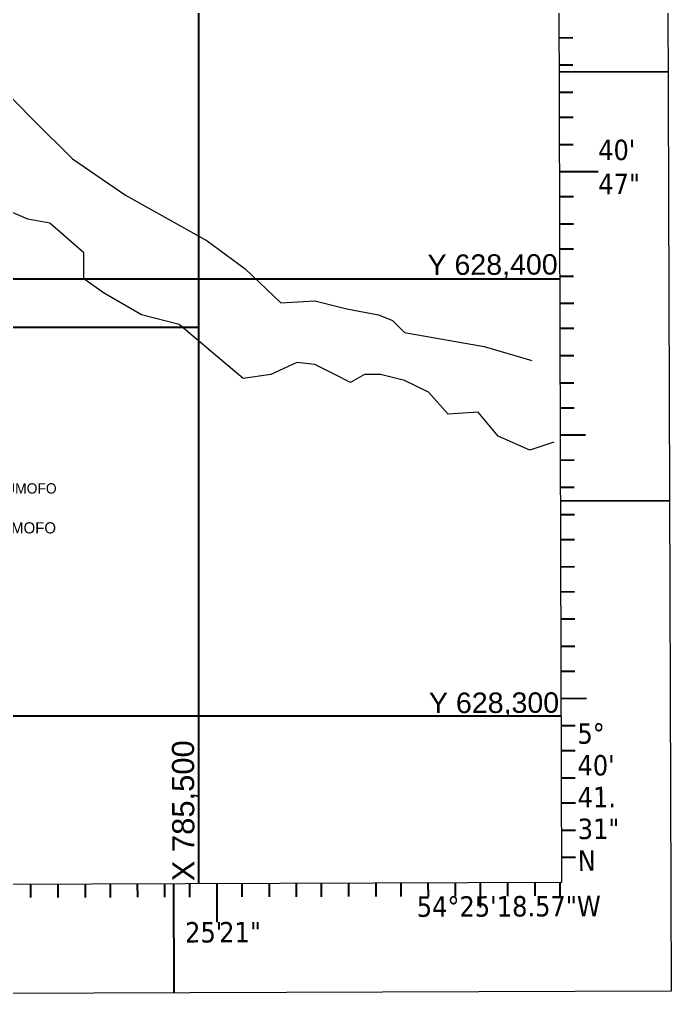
# Model space of a CAD drawing. Header units: millimetres. Extents: x 784883 to 785608, y 628235 to 628806.
# Drawn here: x 785459 to 785608, y 628234.7 to 628459.3 of the extents above; entities that cross this region are included whole.
import ezdxf

# ---------------------------------------------------------------- set-up
doc = ezdxf.new("R2010")
doc.units = ezdxf.units.MM
for name, color, linetype in [('Borders', 7, 'Continuous'), ('HEADER', 7, 'Continuous'), ('Lat_Lon_Grid', 7, 'Continuous'), ('Projection_Grid', 7, 'Continuous'), ('Topo_Ricanau_2023_dg2', 7, 'Continuous')]:
    doc.layers.add(name, color=color, linetype=linetype)

msp = doc.modelspace()

# ---------------------------------------------------------------- linework, layer by layer
at = {"layer": 'Borders', "color": 18, "linetype": 'Continuous', "lineweight": 20, "true_color": 0x000000}
for p, q in [((785608.04, 628237.12), (785606.16, 628806.29)), ((785583.03, 628261.96), (785581.31, 628781.28)), ((784909.99, 628259.73), (785583.03, 628261.96)), ((784885.15, 628234.72), (785608.04, 628237.12))]:
    msp.add_line(p, q, dxfattribs=at)
at = {"layer": 'HEADER'}
msp.add_lwpolyline([(785400, 628300), (785500, 628300), (785500, 628388.87), (785400, 628388.87)], close=True, dxfattribs=at)
at = {"layer": 'Lat_Lon_Grid', "color": 18, "linetype": 'Continuous', "true_color": 0x000000}
for p, q in [((785582.39, 628455.15), (785585.51, 628455.16)), ((785582.41, 628448.92), (785585.53, 628448.93)), ((785582.42, 628447.36), (785607.35, 628447.44)), ((785582.43, 628442.68), (785585.55, 628442.69)), ((785582.45, 628436.97), (785585.57, 628436.98)), ((785582.47, 628430.74), (785585.59, 628430.75)), ((785582.49, 628424.51), (785591.32, 628424.54)), ((785582.51, 628418.79), (785585.63, 628418.81)), ((785582.53, 628412.56), (785585.65, 628412.57)), ((785582.55, 628406.85), (785585.67, 628406.86)), ((785582.57, 628400.62), (785585.69, 628400.63)), ((785582.59, 628394.39), (785585.71, 628394.4)), ((785582.61, 628388.67), (785585.73, 628388.68)), ((785582.63, 628382.44), (785585.75, 628382.45)), ((785582.65, 628376.21), (785585.77, 628376.22)), ((785582.67, 628370.5), (785585.79, 628370.51)), ((785582.69, 628364.27), (785588.41, 628364.29)), ((785582.71, 628358.55), (785585.83, 628358.56)), ((785582.73, 628352.32), (785585.85, 628352.33)), ((785582.74, 628349.21), (785607.67, 628349.29)), ((785582.75, 628346.09), (785585.87, 628346.1)), ((785582.77, 628340.38), (785585.89, 628340.39)), ((785582.79, 628334.15), (785585.91, 628334.16)), ((785582.81, 628328.43), (785585.93, 628328.44)), ((785582.83, 628322.2), (785585.95, 628322.21)), ((785582.85, 628315.97), (785585.97, 628315.98)), ((785582.87, 628310.26), (785585.99, 628310.27)), ((785582.89, 628304.02), (785588.61, 628304.04)), ((785582.91, 628297.79), (785586.03, 628297.8)), ((785582.93, 628292.08), (785586.05, 628292.09)), ((785582.95, 628285.85), (785586.07, 628285.86)), ((785582.97, 628280.14), (785586.09, 628280.15)), ((785582.99, 628273.9), (785586.11, 628273.91)), ((785583.01, 628267.67), (785586.13, 628267.68)), ((785479.69, 628261.62), (785479.7, 628258.5)), ((785485.92, 628261.64), (785485.93, 628258.52)), ((785492.15, 628261.66), (785492.16, 628258.54)), ((785494.23, 628261.67), (785494.31, 628236.74)), ((785497.86, 628261.68), (785497.87, 628258.56)), ((785504.1, 628261.7), (785504.12, 628252.87)), ((785509.81, 628261.72), (785509.82, 628258.6)), ((785516.04, 628261.74), (785516.05, 628258.62)), ((785522.27, 628261.76), (785522.28, 628258.64)), ((785527.98, 628261.78), (785527.99, 628258.66)), ((785534.22, 628261.8), (785534.23, 628258.68)), ((785540.45, 628261.82), (785540.46, 628258.7)), ((785546.16, 628261.84), (785546.17, 628258.72)), ((785552.39, 628261.86), (785552.4, 628258.74)), ((785558.62, 628261.88), (785558.63, 628258.76)), ((785564.34, 628261.9), (785564.36, 628256.19)), ((785570.57, 628261.92), (785570.58, 628258.8)), ((785576.8, 628261.94), (785576.81, 628258.82)), ((785582.51, 628261.96), (785582.52, 628258.84)), ((785461.51, 628261.56), (785461.52, 628258.44)), ((785467.74, 628261.58), (785467.75, 628258.46)), ((785473.98, 628261.6), (785473.99, 628258.48))]:
    msp.add_line(p, q, dxfattribs=at)
at = {"layer": 'Projection_Grid', "color": 18, "linetype": 'Continuous', "true_color": 0x000000}
for p, q in [((785500, 628261.77), (785500, 628780.93)), ((784909.63, 628400), (785582.48, 628400)), ((784909.96, 628300), (785582.81, 628300))]:
    msp.add_line(p, q, dxfattribs=at)
at = {"layer": 'Topo_Ricanau_2023_dg2', "color": 18, "linetype": 'Continuous', "lineweight": 20, "true_color": 0x000000}
for p, q in [((785440.8, 628457.7), (785462.29, 628436.22)), ((785462.29, 628436.22), (785471.08, 628427.43)), ((785471.08, 628427.43), (785483.23, 628419.13)), ((785483.23, 628419.13), (785501.91, 628408.65)), ((785460.91, 628413.66), (785454.53, 628416.39)), ((785465.92, 628412.75), (785460.91, 628413.66)), ((785473.67, 628405.91), (785465.92, 628412.75)), ((785501.91, 628408.65), (785510.57, 628402.27)), ((785473.67, 628399.99), (785473.67, 628405.91)), ((785510.57, 628402.27), (785518.77, 628394.53)), ((785478.22, 628396.8), (785473.67, 628399.99)), ((785486.88, 628391.79), (785478.22, 628396.8)), ((785518.77, 628394.53), (785526.51, 628394.98)), ((785526.51, 628394.98), (785533.8, 628393.16)), ((785533.8, 628393.16), (785541.09, 628391.79)), ((785495.53, 628389.51), (785486.88, 628391.79)), ((785541.09, 628391.79), (785544.28, 628390.43)), ((785544.28, 628390.43), (785547.01, 628387.69)), ((785510.11, 628377.21), (785495.53, 628389.51)), ((785547.01, 628387.69), (785565.23, 628384.5)), ((785565.23, 628384.5), (785576.16, 628381.31)), ((785522.41, 628380.86), (785516.49, 628378.13)), ((785526.51, 628380.4), (785522.41, 628380.86)), ((785531.06, 628378.13), (785526.51, 628380.4)), ((785516.49, 628378.13), (785510.11, 628377.21)), ((785534.71, 628376.3), (785531.06, 628378.13)), ((785537.9, 628378.13), (785534.71, 628376.3)), ((785541.54, 628378.13), (785537.9, 628378.13)), ((785547.01, 628376.76), (785541.54, 628378.13)), ((785552.48, 628374.03), (785547.01, 628376.76)), ((785557.03, 628369.01), (785552.48, 628374.03)), ((785563.86, 628369.47), (785557.03, 628369.01)), ((785568.42, 628364), (785563.86, 628369.47)), ((785575.71, 628360.81), (785568.42, 628364)), ((785581.18, 628362.64), (785575.71, 628360.81))]:
    msp.add_line(p, q, dxfattribs=at)

# ---------------------------------------------------------------- texts
at = {"layer": 'HEADER'}
for s, height, p in [('AREA   : COTTICA RIVIER, RICANAUMOFO', 2.362, (785403.77, 628350.87)), ('PROJECT: OPMETING RICANAUMOFO', 2.56, (785404.57, 628341.75))]:
    msp.add_text(s, height=height, dxfattribs=at).set_placement(p)
at = {"layer": 'Lat_Lon_Grid', "color": 18, "true_color": 0x000000, "char_height": 4.6739, "attachment_point": 1, "rotation": 0.19}
for s, insert, width in [("{\\fTahoma|b0|i0|c1|p0;40'}", (785591.3, 628431.81), 243.0437), ('{\\fTahoma|b0|i0|c1|p0;47"}', (785591.32, 628424.02), 243.0437), ('{\\fTahoma|b0|i0|c1|p0;5°}', (785586.55, 628298.32), 233.6959), ("{\\fTahoma|b0|i0|c1|p0;40'}", (785586.57, 628291.05), 243.0437), ('{\\fTahoma|b0|i0|c1|p0;41.}', (785586.6, 628283.78), 243.0437), ('{\\fTahoma|b0|i0|c1|p0;31"}', (785586.62, 628276.51), 243.0437), ('{\\fTahoma|b0|i0|c1|p0;N}', (785586.64, 628269.24), 224.348), ('{\\fTahoma|b0|i0|c1|p0;54°25\'18.57"W}', (785549.81, 628258.73), 336.5221), ("{\\fTahoma|b0|i0|c1|p0;25'}", (785496.85, 628252.85), 243.0437), ('{\\fTahoma|b0|i0|c1|p0;21"}', (785504.64, 628252.87), 243.0437)]:
    msp.add_mtext(s, dxfattribs=dict(at, insert=insert, width=width))
at = {"layer": 'Projection_Grid', "color": 18, "true_color": 0x000000}
for s, insert, char_height, width, attachment_point, rotation in [('{\\fMicrosoft Sans Serif|b0|i0|c1|p0;Y\\~628,400}', (785582.06, 628400.1), 4.6739, 439.3482, 9, 0.19), ('{\\fMicrosoft Sans Serif|b0|i0|c1|p0;Y\\~628,300}', (785582.39, 628299.87), 4.6739, 439.3482, 9, 0.19), ('{\\fMicrosoft Sans Serif|b0|i0|c1|p0;X\\~785,500}', (785499.94, 628262.2), 5.0634, 475.9606, 7, 90.19)]:
    msp.add_mtext(s, dxfattribs=dict(at, insert=insert, char_height=char_height, width=width, attachment_point=attachment_point, rotation=rotation))

doc.saveas('drawing.dxf')
